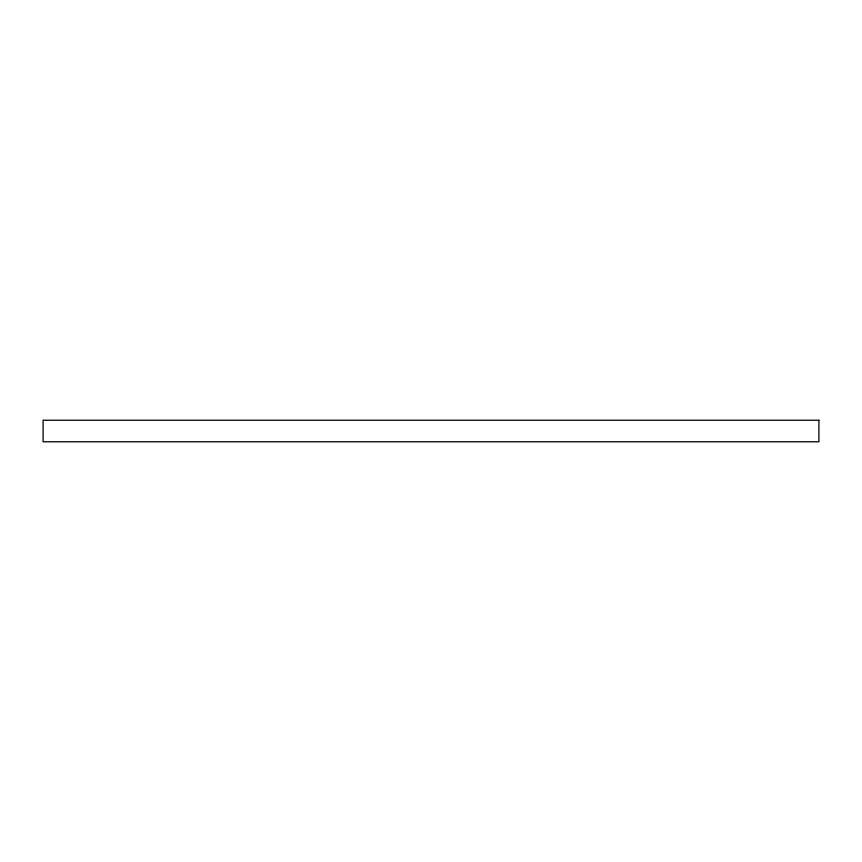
<?xml version="1.0" encoding="UTF-8"?>
<svg xmlns="http://www.w3.org/2000/svg" width="862" height="862" viewBox="0 0 862 862"><rect width="100%" height="100%" fill="white"/><g stroke="black" fill="none" stroke-linecap="round" stroke-linejoin="round"><path stroke-width="1.29" d="M818.9 420.225L43.1 420.225L43.1 441.775L818.9 441.775L818.9 420.225"/></g></svg>
